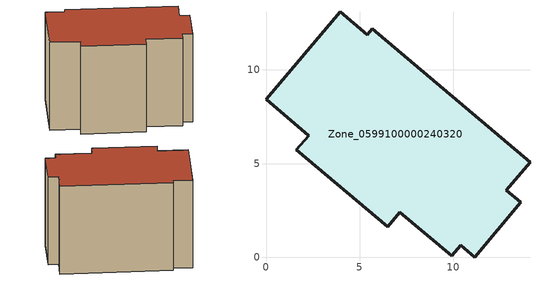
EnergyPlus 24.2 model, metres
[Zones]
Zone_0599100000240320
 floor ground (C_G): 5.67,12.19 14.09,5.08 12.83,3.58 13.6,2.94 11.14,0 10.39,0.64 9.91,0.08 7.14,2.4 6.51,1.64 1.62,5.75 2.29,6.48 0,8.43 3.97,13.11 5.41,11.89 z0
 wall outside (C_F): 2.29,6.48 1.62,5.75 6.51,1.64 7.14,2.4 9.91,0.08 10.39,0.64 11.14,0 13.6,2.94 12.83,3.58 14.09,5.08 5.67,12.19 5.41,11.89 3.97,13.11 0,8.43 2.29,6.48 z0:9.68
 roof outside (C_R): 3.97,13.11 0,8.43 2.29,6.48 1.62,5.75 6.51,1.64 7.14,2.4 9.91,0.08 10.39,0.64 11.14,0 13.6,2.94 12.83,3.58 14.09,5.08 5.67,12.19 5.41,11.89 z9.68
[BUILDING]
Pand.0599100000240320: North Axis=0; Terrain=City; Loads Convergence Tolerance Value=0.04; Temperature Convergence Tolerance Value=0.4; Solar Distribution=FullExterior; Maximum Number of Warmup Days=25; Minimum Number of Warmup Days=1
[Site:Location]
Rotterdam.The.Hague.AP_ZH_NLD Design_Conditions: Latitude=51.96; Longitude=4.45; Time Zone=1; Elevation=-4.5
[SITE:GROUNDTEMPERATURE:BUILDINGSURFACE]
18, 18, 18, 18, 18, 18, 18, 18, 18, 18, 18, 18
[MATERIAL] Thermal Absorptance=0.9; Solar Absorptance=0.7; Visible Absorptance=0.7
Name | Roughness | Thickness | Conductivity | Density | Specific Heat
G.TC.1946 | MediumSmooth | 0.15 | 1 | 540 | 1210
F.TC.1946 | Rough | 0.3 | 0.857143 | 1920 | 840
R.TC.1946 | MediumRough | 0.2 | 0.909091 | 1500 | 1000
[CONSTRUCTION]
C_G: G.TC.1946
C_F: F.TC.1946
C_R: R.TC.1946
[ZONE]
Zone_0599100000240320: Type=1; Multiplier=1; Ceiling Height=Autocalculate; Volume=Autocalculate; Floor Area=autocalculate; Part of Total Floor Area=Yes
[ZONEINFILTRATION:DESIGNFLOWRATE]
Infil_Zone_0599100000240320: Zone or ZoneList or Space or SpaceList=Zone_0599100000240320; Schedule=AlwaysOn; Design Flow Rate Calculation Method=Flow/Area; Flow Rate per Floor Area=0.003; Constant Term Coefficient=1; Temperature Term Coefficient=0; Velocity Term Coefficient=0; Velocity Squared Term Coefficient=0
[HVACTEMPLATE:ZONE:IDEALLOADSAIRSYSTEM]
Zone_0599100000240320: Maximum Heating Supply Air Temperature=50; Minimum Cooling Supply Air Temperature=13; Maximum Heating Supply Air Humidity Ratio=0.0156; Minimum Cooling Supply Air Humidity Ratio=0.0077; Heating Limit=NoLimit; Cooling Limit=NoLimit; Dehumidification Control Type=ConstantSensibleHeatRatio; Cooling Sensible Heat Ratio=0.7; Dehumidification Setpoint=60; Humidification Control Type=None; Humidification Setpoint=30; Outdoor Air Method=None; Outdoor Air Flow Rate per Person=0.00944; Outdoor Air Flow Rate per Zone Floor Area=0; Outdoor Air Flow Rate per Zone=0; Demand Controlled Ventilation Type=None; Outdoor Air Economizer Type=NoEconomizer; Heat Recovery Type=None; Sensible Heat Recovery Effectiveness=0.7; Latent Heat Recovery Effectiveness=0.65
[ZONECONTROL:THERMOSTAT]
ThermostatControl_Zone_0599100000240320: Zone or ZoneList=Zone_0599100000240320; Control Type Schedule=DualSetpointControlType; Control 1=Thermostat_Zone_0599100000240320; Temperature Difference Between Cutout And Setpoint=0
[THERMOSTATSETPOINT:DUALSETPOINT]
Thermostat_Zone_0599100000240320: Heating Setpoint Temperature Schedule=HeatingSetpoint_Zone_0599100000240320; Cooling Setpoint Temperature Schedule=CoolingSetpoint_Zone_0599100000240320
[SCHEDULE:COMPACT]
HeatingSetpoint_Zone_0599100000240320: Through: 12/31, For: AllDays, Until: 24:00, 21
CoolingSetpoint_Zone_0599100000240320: Through: 12/31, For: AllDays, Until: 24:00, 24
DualSetpointControlType: Through: 12/31, For: AllDays, Until: 24:00, 4
AlwaysOn: Through: 12/31, For: AllDays, Until: 24:00, 1
